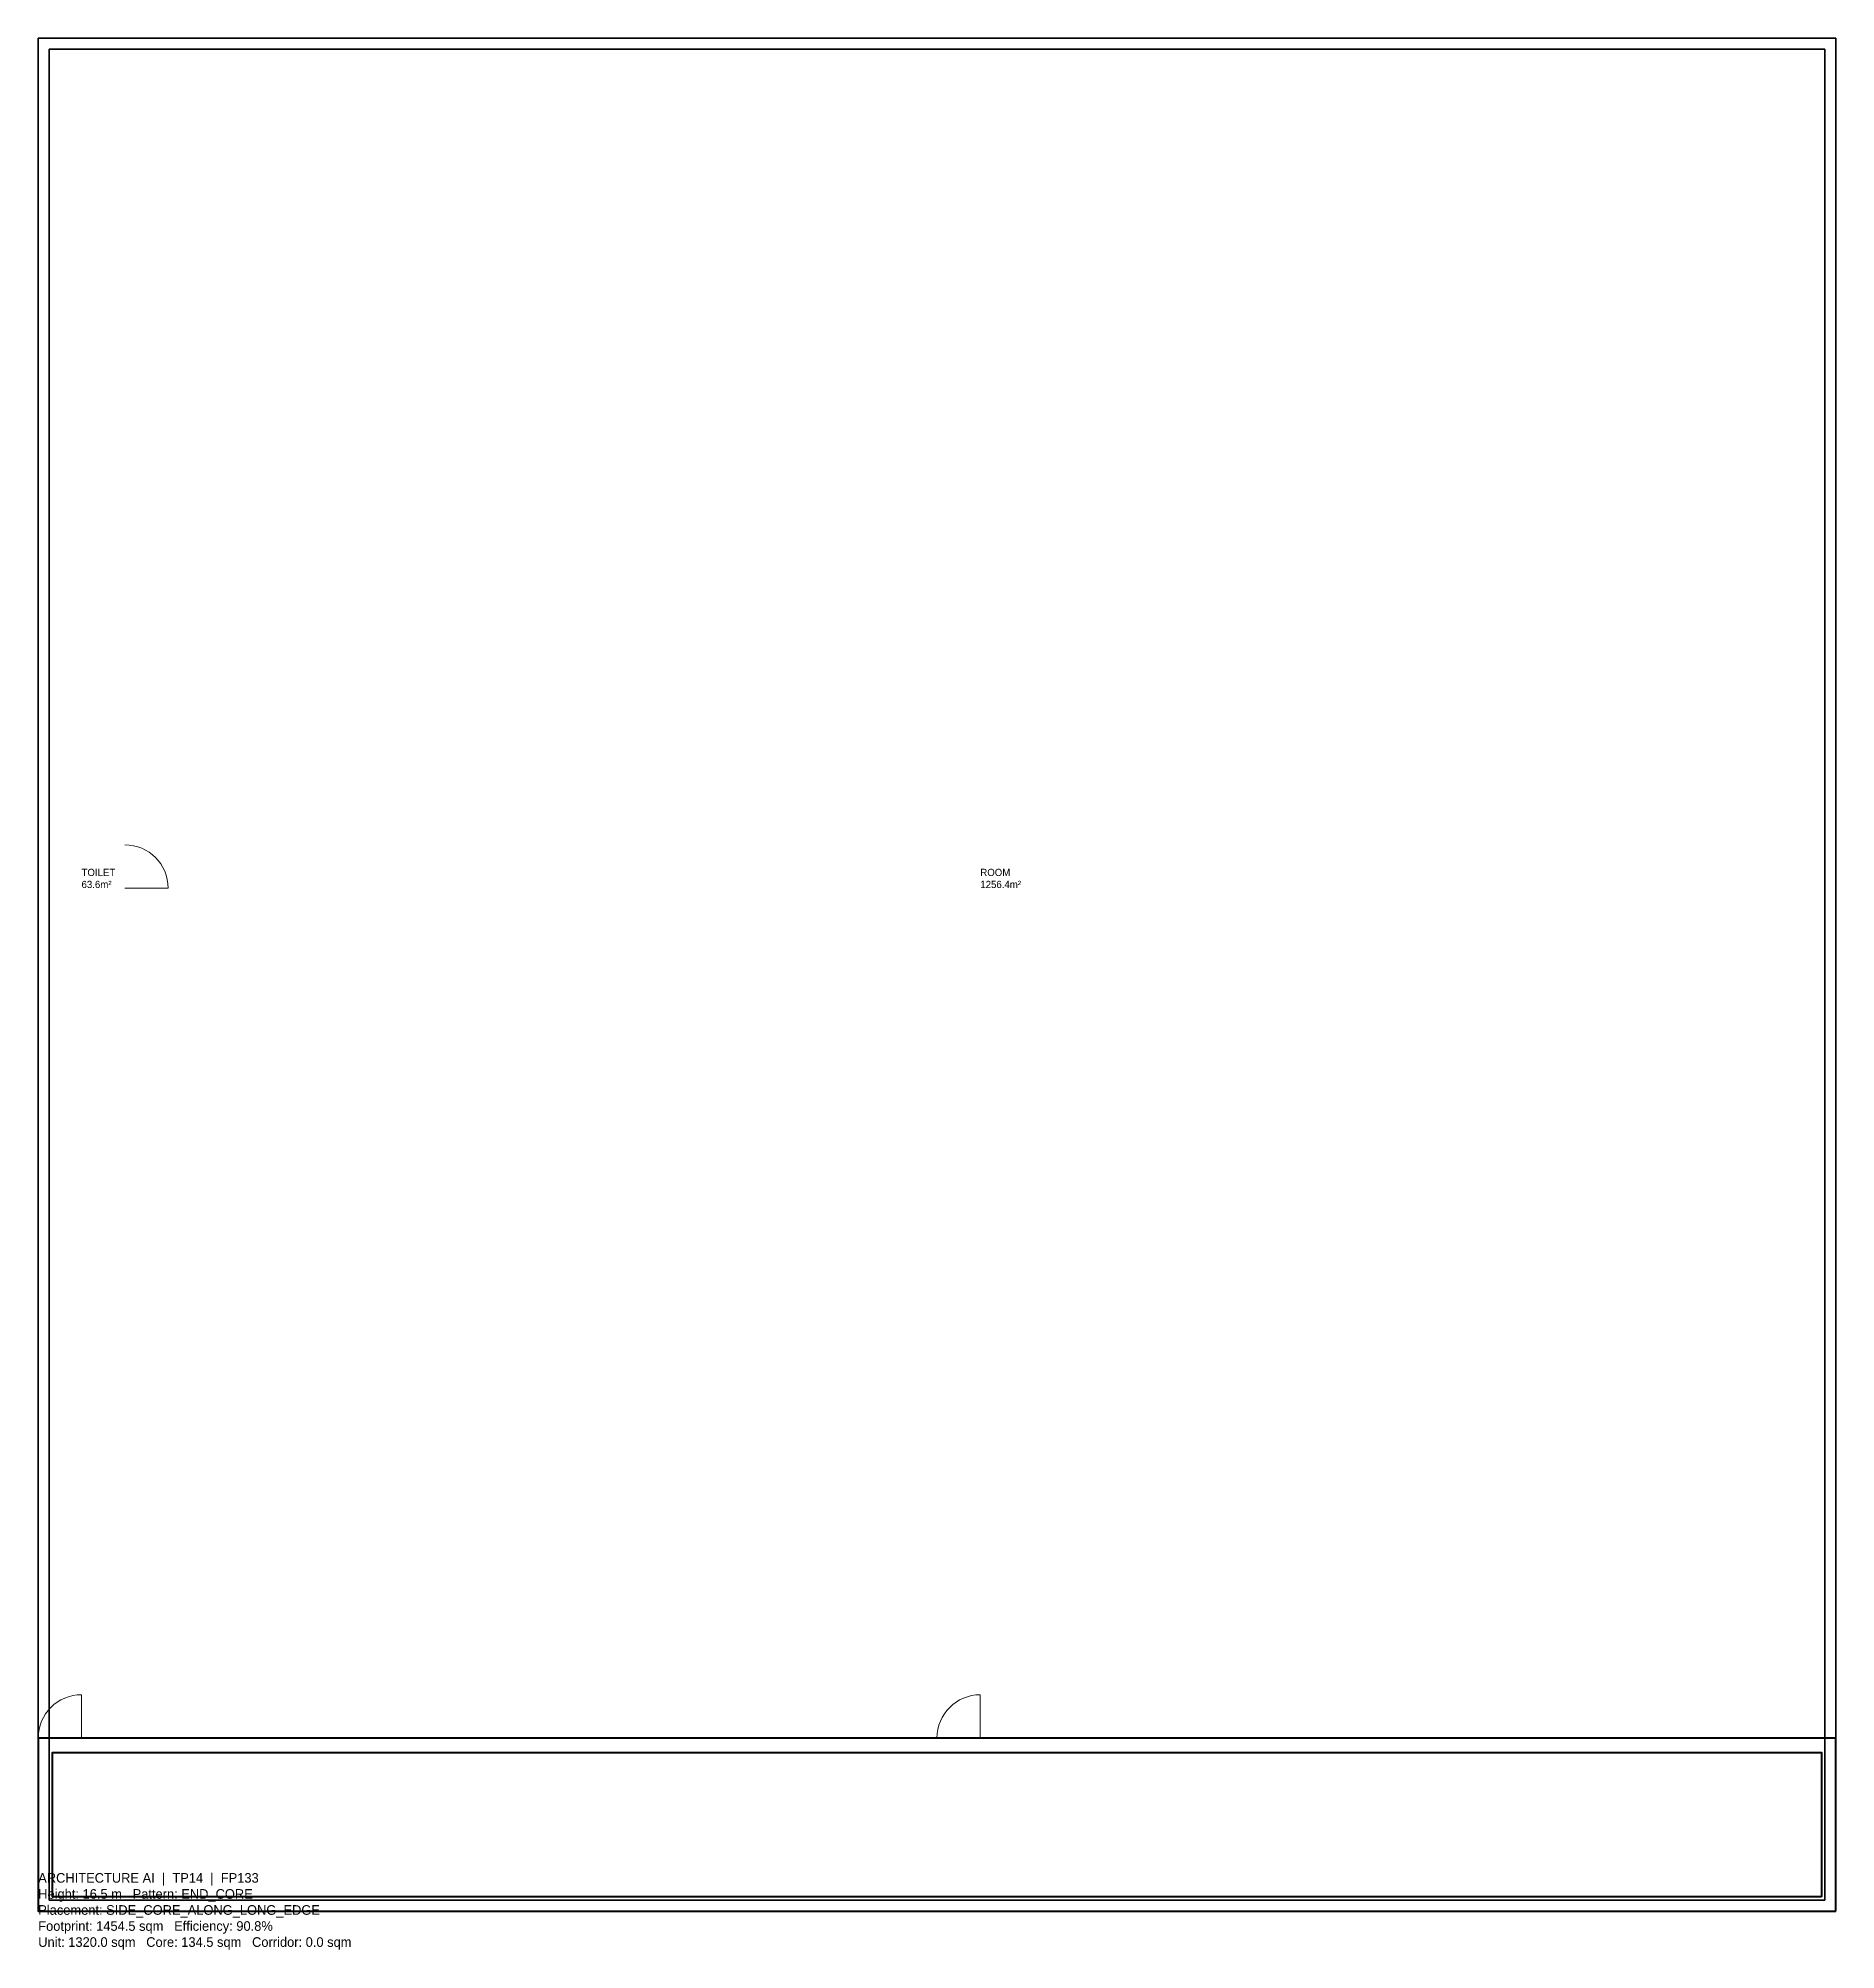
# Model space of a CAD drawing. Header units: millimetres. Extents: x 0 to 37.4, y -0.8 to 38.9.
import ezdxf

# ---------------------------------------------------------------- set-up
doc = ezdxf.new("R2010")
doc.units = ezdxf.units.MM
for name, color, linetype, lineweight in [('A-CORE', 1, 'CONTINUOUS', 50), ('A-DOOR', 4, 'CONTINUOUS', 18), ('A-TEXT', 6, 'CONTINUOUS', 18), ('A-WALL-EXT', 7, 'CONTINUOUS', 35), ('A-WALL-INT', 253, 'CONTINUOUS', 18)]:
    doc.layers.add(name, color=color, linetype=linetype, lineweight=lineweight)

msp = doc.modelspace()

# ---------------------------------------------------------------- linework, layer by layer
at = {"layer": 'A-CORE'}
for points in [[(37.363517, 0), (37.363517, 3.6), (0, 3.6), (0, 0)], [(37.063517, 0.3), (0.3, 0.3), (0.3, 3.3), (37.063517, 3.3)]]:
    msp.add_lwpolyline(points, close=True, dxfattribs=at)
at = {"layer": 'A-DOOR'}
for p, q in [((1.8, 21.264826), (2.7, 21.264826)), ((0.9, 3.6), (0.9, 4.5)), ((19.581758, 3.6), (19.581758, 4.5))]:
    msp.add_line(p, q, dxfattribs=at)
for centre, start, end in [((1.8, 21.264826), 0, 90), ((0.9, 3.6), 90, 180), ((19.581758, 3.6), 90, 180)]:
    msp.add_arc(centre, 0.9, start, end, dxfattribs=at)
at = {"layer": 'A-WALL-EXT'}
for points in [[(37.363517, 0), (37.363517, 38.929652), (0, 38.929652), (0, 0)], [(37.133517, 0.23), (0.23, 0.23), (0.23, 38.699652), (37.133517, 38.699652)]]:
    msp.add_lwpolyline(points, close=True, dxfattribs=at)
at = {"layer": 'A-WALL-INT'}
msp.add_lwpolyline([(37.363517, 3.6), (0, 3.6)], dxfattribs=at)

# ---------------------------------------------------------------- texts
at = {"layer": 'A-TEXT', "width": 8, "attachment_point": 7}
for s, insert, char_height in [('TOILET\\P63.6m²', (0.9, 21.264826), 0.15), ('ROOM\\P1256.4m²', (19.581758, 21.264826), 0.15), ('ARCHITECTURE AI  |  TP14  |  FP133\\PHeight: 16.5 m   Pattern: END_CORE\\PPlacement: SIDE_CORE_ALONG_LONG_EDGE\\PFootprint: 1454.5 sqm   Efficiency: 90.8%\\PUnit: 1320.0 sqm   Core: 134.5 sqm   Corridor: 0.0 sqm', (0, -0.8), 0.2)]:
    msp.add_mtext(s, dxfattribs=dict(at, insert=insert, char_height=char_height))

doc.saveas('drawing.dxf')
